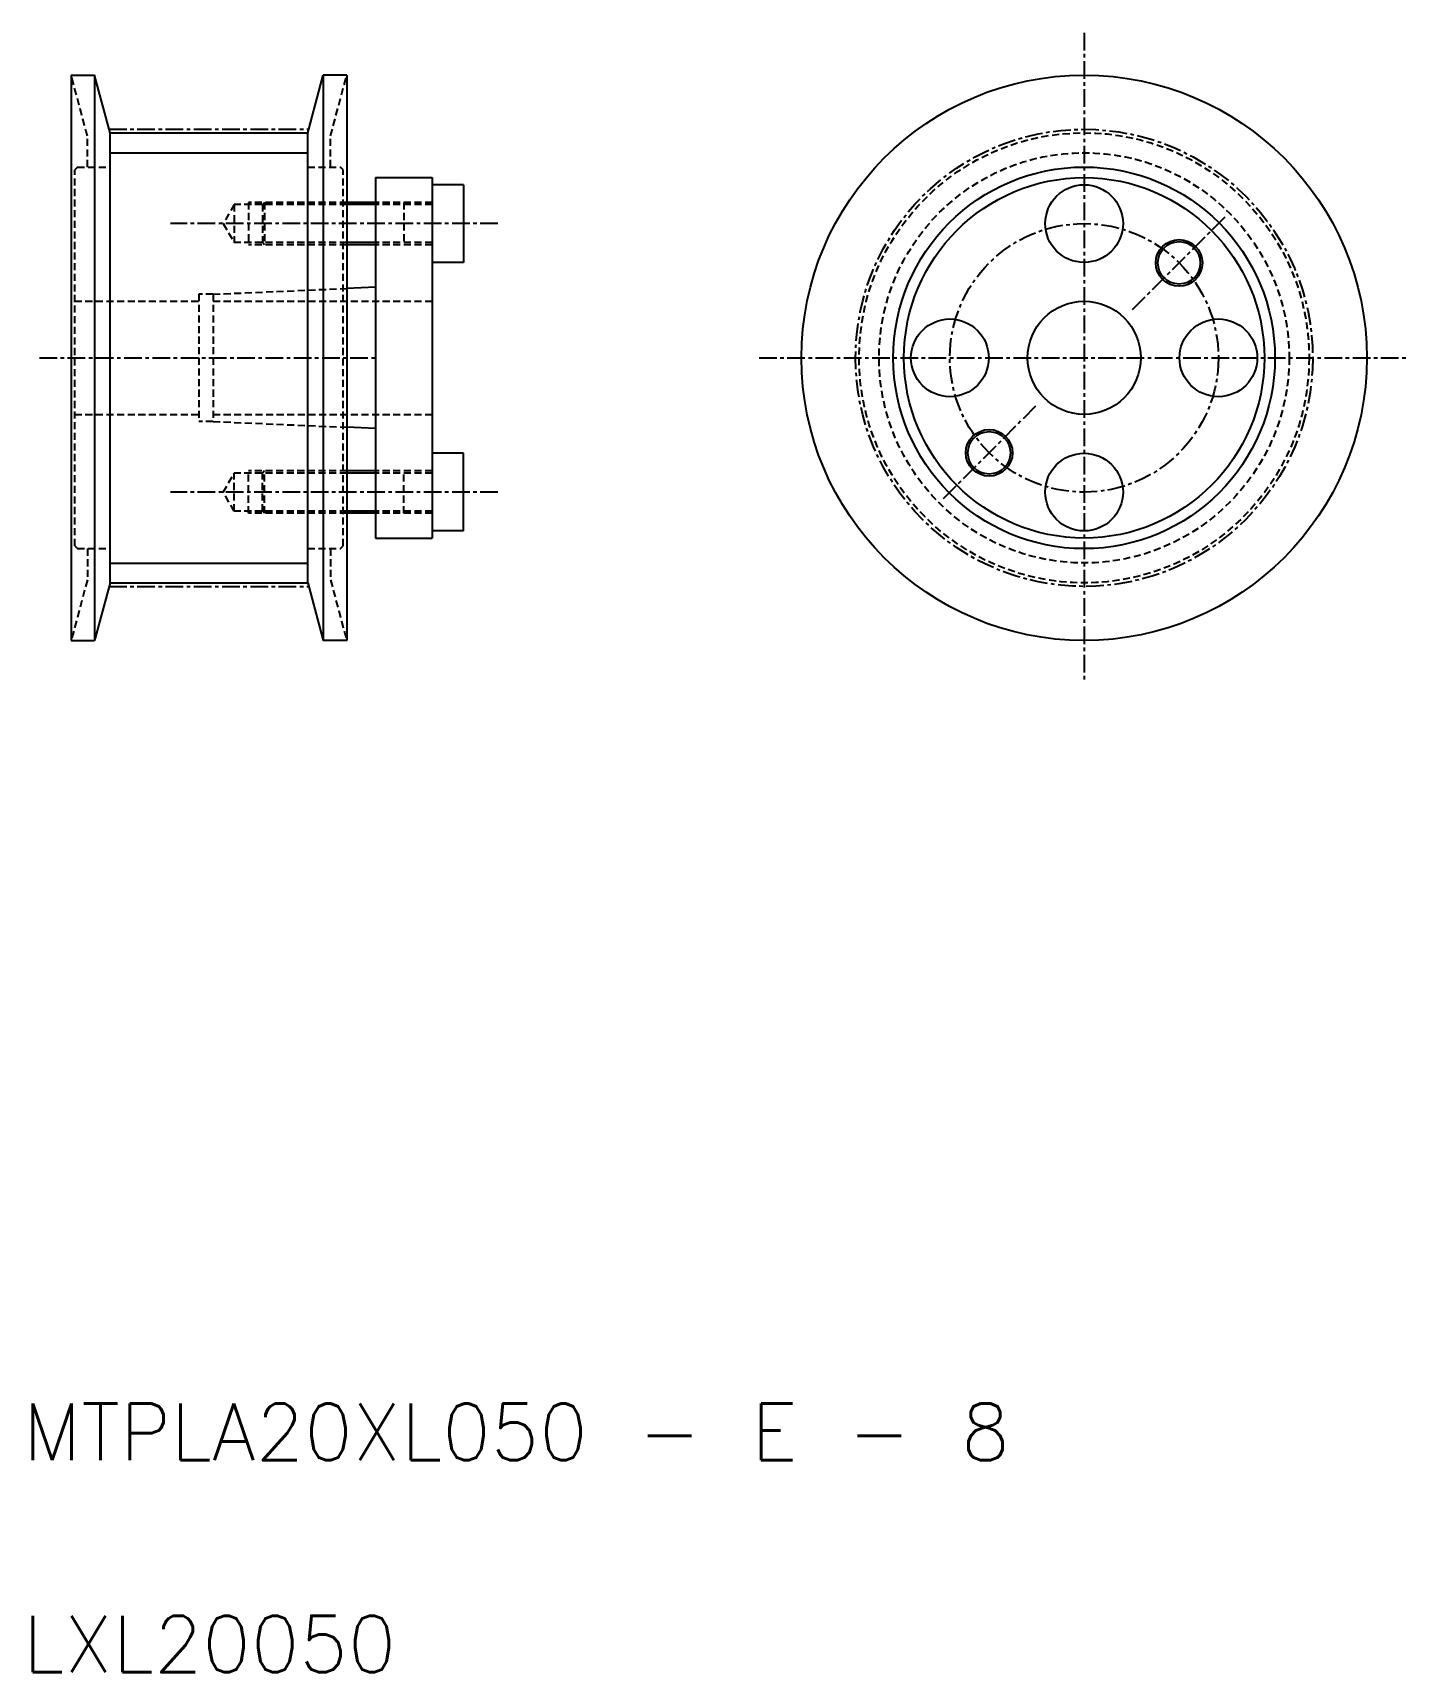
# Model space of a CAD drawing. Extents: x 11 to 108, y 10 to 126.
import ezdxf

# ---------------------------------------------------------------- set-up
doc = ezdxf.new("R2010")
doc.units = 0
doc.linetypes.add('CENTER', pattern=[2, 1.25, -0.25, 0.25, -0.25])
doc.linetypes.add('DASHED', pattern=[0.75, 0.5, -0.25])
doc.layers.get('0').update_dxf_attribs({"linetype": 'CONTINUOUS'})
doc.layers.add('CENTER', color=1, linetype='CENTER')
doc.styles.get("Standard").update_dxf_attribs({"font": 'txt', "bigfont": 'BIGFONT'})

msp = doc.modelspace()

# ---------------------------------------------------------------- linework, layer by layer
at = {"color": 3, "linetype": 'DASHED'}
for p, q in [((14.55, 118.69), (13.4, 122.99)), ((31.75, 118.69), (32.9, 122.99)), ((14.55, 116.49), (14.55, 118.69)), ((31.75, 116.49), (31.75, 118.69)), ((13.85, 116.49), (13.65, 116.29)), ((13.65, 89.69), (13.65, 116.29)), ((13.85, 116.49), (16.15, 116.49)), ((30.15, 116.49), (32.45, 116.49)), ((32.65, 116.29), (32.45, 116.49)), ((32.65, 89.69), (32.65, 116.29)), ((24.94, 113.84), (24.16, 112.49)), ((24.94, 113.84), (24.94, 111.14)), ((32.9, 113.84), (24.94, 113.84)), ((25.94, 113.99), (25.94, 110.99)), ((32.9, 113.99), (25.94, 113.99)), ((27.09, 113.99), (26.94, 113.84)), ((26.94, 113.84), (26.94, 111.14)), ((27.09, 113.99), (27.09, 110.99)), ((38.94, 113.99), (34.94, 113.99)), ((38.94, 113.84), (34.94, 113.84)), ((36.94, 113.99), (36.94, 110.99)), ((24.16, 112.49), (24.94, 111.14)), ((32.9, 111.14), (24.94, 111.14)), ((32.9, 110.99), (25.94, 110.99)), ((27.09, 110.99), (26.94, 111.14)), ((38.94, 111.14), (34.94, 111.14)), ((38.94, 110.99), (34.94, 110.99)), ((23.44, 107.49), (32.9, 107.9)), ((13.65, 106.99), (22.44, 106.99)), ((23.44, 107.49), (22.44, 107.49)), ((22.44, 107.49), (22.44, 98.49)), ((23.44, 107.49), (23.44, 98.49)), ((23.44, 106.99), (38.94, 106.99)), ((13.65, 98.99), (22.44, 98.99)), ((23.44, 98.99), (38.94, 98.99)), ((23.44, 98.49), (22.44, 98.49)), ((23.44, 98.49), (32.9, 98.08)), ((24.16, 93.49), (24.94, 94.84)), ((32.9, 94.84), (24.94, 94.84)), ((24.94, 92.14), (24.94, 94.84)), ((32.9, 94.99), (25.94, 94.99)), ((25.94, 91.99), (25.94, 94.99)), ((27.09, 94.99), (26.94, 94.84)), ((26.94, 92.14), (26.94, 94.84)), ((27.09, 91.99), (27.09, 94.99)), ((38.94, 94.99), (34.94, 94.99)), ((38.94, 94.84), (34.94, 94.84)), ((36.94, 91.99), (36.94, 94.99)), ((24.94, 92.14), (24.16, 93.49)), ((32.9, 92.14), (24.94, 92.14)), ((32.9, 91.99), (25.94, 91.99)), ((27.09, 91.99), (26.94, 92.14)), ((38.94, 92.14), (34.94, 92.14)), ((38.94, 91.99), (34.94, 91.99)), ((13.65, 89.69), (13.85, 89.49)), ((13.85, 89.49), (16.15, 89.49)), ((14.55, 89.49), (14.55, 87.28)), ((30.15, 89.49), (32.45, 89.49)), ((31.75, 89.49), (31.75, 87.28)), ((32.45, 89.49), (32.65, 89.69)), ((14.55, 87.28), (13.4, 82.99)), ((31.75, 87.28), (32.9, 82.99))]:
    msp.add_line(p, q, dxfattribs=at)
at = {"color": 7, "linetype": 'CONTINUOUS'}
for p, q in [((13.4, 122.99), (15.05, 122.99)), ((13.4, 122.99), (13.4, 82.99)), ((16.15, 118.9), (15.05, 122.99)), ((15.05, 122.99), (15.05, 82.99)), ((30.15, 118.9), (31.24, 122.99)), ((32.9, 122.99), (31.24, 122.99)), ((31.24, 122.99), (31.24, 82.99)), ((32.9, 122.99), (32.9, 82.99)), ((16.15, 118.9), (30.15, 118.9)), ((16.15, 87.07), (16.15, 118.9)), ((30.15, 87.07), (30.15, 118.9)), ((16.15, 117.5), (30.15, 117.5)), ((34.94, 115.74), (34.94, 90.24)), ((34.94, 115.74), (38.94, 115.74)), ((38.94, 115.74), (38.94, 90.24)), ((41.15, 115.24), (38.94, 115.24)), ((41.15, 115.24), (41.15, 109.74)), ((34.94, 113.99), (32.9, 113.99)), ((34.94, 110.99), (32.9, 110.99)), ((41.15, 109.74), (38.94, 109.74)), ((34.94, 107.99), (32.9, 107.9)), ((34.94, 97.99), (32.9, 98.08)), ((41.15, 96.24), (38.94, 96.24)), ((41.15, 90.74), (41.15, 96.24)), ((34.94, 94.99), (32.9, 94.99)), ((34.94, 91.99), (32.9, 91.99)), ((41.15, 90.74), (38.94, 90.74)), ((34.94, 90.24), (38.94, 90.24)), ((16.15, 88.47), (30.15, 88.47)), ((16.15, 87.07), (15.05, 82.99)), ((16.15, 87.07), (30.15, 87.07)), ((30.15, 87.07), (31.24, 82.99)), ((13.4, 82.99), (15.05, 82.99)), ((32.9, 82.99), (31.24, 82.99))]:
    msp.add_line(p, q, dxfattribs=at)
at = {"color": 3, "linetype": 'CONTINUOUS'}
for p, q in [((34.94, 113.84), (32.9, 113.84)), ((34.94, 111.14), (32.9, 111.14)), ((34.94, 94.84), (32.9, 94.84)), ((34.94, 92.14), (32.9, 92.14))]:
    msp.add_line(p, q, dxfattribs=at)
at = {"color": 7, "linetype": 'CONTINUOUS'}
for centre, radius in [((85.07, 102.99), 20), ((85.07, 102.99), 13.5), ((85.07, 102.99), 12.75), ((85.07, 112.49), 2.75), ((91.79, 109.71), 1.5), ((85.07, 102.99), 4), ((75.57, 102.99), 2.75), ((94.57, 102.99), 2.75), ((78.35, 96.27), 1.5), ((85.07, 93.49), 2.75)]:
    msp.add_circle(centre, radius, dxfattribs=at)
at = {"color": 3, "linetype": 'DASHED'}
for radius in [15.92, 14.51]:
    msp.add_circle((85.07, 102.99), radius, dxfattribs=at)
at = {"color": 3, "linetype": 'CONTINUOUS'}
for centre in [(91.79, 109.71), (78.35, 96.27)]:
    msp.add_circle(centre, 1.65, dxfattribs=at)
at = {"layer": 'CENTER', "color": 1, "linetype": 'CENTER'}
for p, q in [((85.07, 125.99), (85.07, 79.99)), ((16.08, 119.16), (30.22, 119.16)), ((88.5, 106.42), (95.08, 112.99)), ((43.6, 112.49), (20.44, 112.49)), ((11.15, 102.99), (35.15, 102.99)), ((62.07, 102.99), (108.07, 102.99)), ((81.64, 99.56), (75.06, 92.98)), ((43.6, 93.49), (20.44, 93.49)), ((16.08, 86.82), (30.22, 86.82))]:
    msp.add_line(p, q, dxfattribs=at)
for radius in [16.17, 9.5]:
    msp.add_circle((85.07, 102.99), radius, dxfattribs=at)

# ---------------------------------------------------------------- texts
at = {"color": 7, "linetype": 'CONTINUOUS'}
for s, p in [('MTPLA20XL050 - E - 8', (10, 25)), ('LXL20050', (10, 10))]:
    msp.add_text(s, height=4, dxfattribs=at).set_placement(p)

doc.saveas('drawing.dxf')
